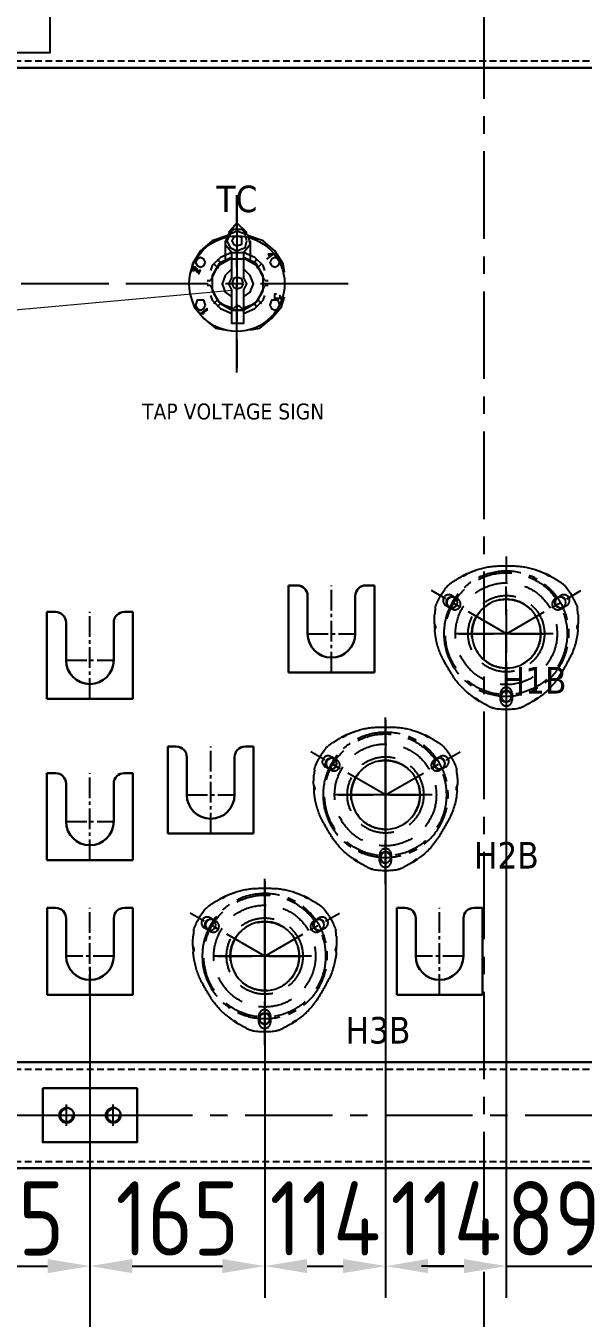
# Model space of a CAD drawing. Header units: millimetres. Extents: x 51831 to 122350, y -311274 to -161296.
# Drawn here: x 54061 to 54587, y -163890 to -162672 of the extents above; entities that cross this region are included whole.
import ezdxf

# ---------------------------------------------------------------- set-up
doc = ezdxf.new("R2010")
doc.units = ezdxf.units.MM
doc.header["$LTSCALE"] = 13
for name, pattern in [('CENTER', [50.8, 31.75, -6.35, 6.35, -6.35]), ('CENTER2', [1.125, 0.75, -0.125, 0.125, -0.125]), ('CENTERX2', [101.6, 63.5, -12.7, 12.7, -12.7]), ('DASHED', [0.75, 0.5, -0.25])]:
    doc.linetypes.add(name, pattern=pattern)
for name, color, linetype in [('1', 4, 'Continuous'), ('2细线层', 4, 'Continuous'), ('3中心线层', 1, 'CENTER'), ('4虚线层', 6, 'DASHED'), ('中心线', 1, 'CENTER2'), ('粗实线', 4, 'Continuous')]:
    doc.layers.add(name, color=color, linetype=linetype)
doc.layers.add('标注、文本', color=3, linetype='Continuous', lineweight=25)
doc.layers.add('铁心', color=3, linetype='Continuous', lineweight=0)
doc.styles.get("Standard").update_dxf_attribs({"font": 'gbenor.shx', "bigfont": 'gbcbig.shx'})
doc.styles.add('Tahoma$001', font='tahoma.ttf', dxfattribs={"height": 2.159784})
doc.dimstyles.new('1-15', dxfattribs={"dimscale": 20, "dimtxt": 3.5, "dimasz": 2, "dimexe": 1.5, "dimexo": 0.5, "dimgap": 0.5, "dimtad": 1, "dimtoh": 1, "dimdec": 1, "dimdsep": 46, "dimtxsty": 'Standard', "dimcen": 2.5, "dimclrd": 3, "dimclre": 3, "dimclrt": 3, "dimadec": 0, "dimazin": 2, "dimtfac": 1, "dimtdec": 1, "dimtmove": 0, "dimatfit": 2, "dimfxl": 1, "dimarcsym": 0})

# ---------------------------------------------------------------- blocks, each defined once
blk = doc.blocks.new('A$C0AD52951')
at = {"layer": '粗实线'}
h = blk.add_hatch(color=256, dxfattribs=at)
h.dxf.hatch_style = 2
h.paths.add_polyline_path([(2.19, 41.7), (1.1, 41.7), (2.19, 41.7), (3.29, 40.6), (3.29, 39.5), (4.39, 39.5), (4.39, 38.4), (5.49, 38.4), (5.49, 37.31), (6.58, 39.5), (5.49, 39.5), (4.39, 38.4), (4.39, 39.5), (4.39, 40.6), (3.29, 40.6), (3.29, 41.7)])
h = blk.add_hatch(color=256, dxfattribs=at)
h.dxf.hatch_style = 2
h.paths.add_polyline_path([(1.1, 41.7), (1.1, 40.6), (1.1, 39.5), (2.19, 39.5), (2.19, 40.6), (1.1, 40.6), (1.1, 41.7), (2.19, 41.7)])
h = blk.add_hatch(color=256, dxfattribs=at)
h.dxf.hatch_style = 2
h.paths.add_polyline_path([(6.58, 10.97), (7.68, 10.97), (10.97, 13.17), (10.97, 14.26)])
for points in [[(25.24, 64.74), (30.72, 71.32), (37.31, 64.74)], [(24.14, 62.54), (14.26, 59.25), (6.58, 52.67), (1.1, 43.89), (0, 38.4)], [(35.11, 51.57), (39.5, 57.06), (38.4, 62.54), (34.02, 66.93), (28.53, 66.93), (24.14, 62.54), (23.04, 57.06), (27.43, 51.57)], [(62.54, 38.4), (61.45, 43.89), (55.96, 52.67), (48.28, 59.25), (38.4, 62.54)], [(23.04, 59.25), (23.04, 47.18)], [(39.5, 59.25), (39.5, 47.18)], [(27.43, 51.57), (19.75, 48.28), (14.26, 42.79), (13.17, 39.5)], [(27.43, 48.28), (18.65, 43.89), (14.26, 36.21), (14.26, 26.33), (18.65, 18.65), (27.43, 13.17), (35.11, 13.17), (35.11, 4.39), (27.43, 4.39), (27.43, 13.17)], [(44.99, 40.6), (43.89, 42.79), (36.21, 47.18), (26.33, 47.18), (18.65, 42.79), (17.56, 40.6)], [(27.43, 35.11), (27.43, 51.57), (35.11, 51.57), (35.11, 35.11)], [(49.38, 39.5), (48.28, 42.79), (42.79, 48.28), (35.11, 51.57)], [(35.11, 13.17), (43.89, 18.65), (48.28, 26.33), (48.28, 36.21), (43.89, 43.89), (35.11, 48.28)], [(54.86, 50.47), (50.47, 47.18)], [(54.86, 50.47), (51.57, 50.47), (52.67, 48.28)], [(27.43, 40.6), (23.04, 36.21), (20.85, 30.72), (23.04, 25.24), (27.43, 21.95)], [(27.43, 35.11), (25.24, 30.72), (27.43, 26.33)], [(35.11, 21.95), (39.5, 25.24), (41.7, 30.72), (39.5, 36.21), (35.11, 40.6)], [(35.11, 26.33), (37.31, 30.72), (35.11, 35.11)], [(35.11, 26.33), (35.11, 13.17), (27.43, 13.17), (27.43, 26.33)], [(0, 21.95), (2.19, 15.36), (8.78, 7.68), (16.46, 1.1), (23.04, 0)], [(13.17, 23.04), (14.26, 19.75), (19.75, 14.26), (27.43, 10.97)], [(15.36, 24.14), (19.75, 17.56), (28.53, 14.26)], [(34.02, 14.26), (42.79, 17.56), (47.18, 24.14)], [(35.11, 10.97), (42.79, 14.26), (48.28, 19.75), (49.38, 23.04)], [(39.5, 0), (46.09, 1.1), (53.77, 7.68), (60.35, 15.36), (62.54, 21.95)], [(60.35, 19.75), (60.35, 20.85), (59.25, 23.04), (59.25, 21.95), (59.25, 20.85), (58.16, 20.85), (57.06, 20.85), (55.96, 20.85), (55.96, 21.95), (55.96, 23.04), (55.96, 24.14), (57.06, 24.14)], [(34.02, 14.26), (32.92, 15.36), (30.72, 16.46), (29.63, 15.36), (28.53, 14.26)], [(34.02, 14.26), (32.92, 15.36), (30.72, 16.46), (29.63, 15.36), (28.53, 14.26)]]:
    blk.add_lwpolyline(points, dxfattribs=at)
for points in [[(37.31, 59.25), (36.21, 63.64), (30.72, 65.84), (26.33, 63.64), (24.14, 59.25), (26.33, 54.86), (30.72, 52.67), (36.21, 54.86)], [(34.02, 59.25), (34.02, 61.45), (30.72, 62.54), (28.53, 61.45), (27.43, 59.25), (28.53, 57.06), (30.72, 55.96), (34.02, 57.06)], [(9.88, 44.99), (8.78, 47.18), (6.58, 48.28), (4.39, 47.18), (3.29, 44.99), (4.39, 42.79), (6.58, 41.7), (8.78, 42.79)], [(59.25, 44.99), (58.16, 47.18), (55.96, 48.28), (53.77, 47.18), (52.67, 44.99), (53.77, 42.79), (55.96, 41.7), (58.16, 42.79)], [(2.19, 41.7), (1.1, 41.7), (2.19, 41.7), (3.29, 40.6), (3.29, 39.5), (4.39, 39.5), (4.39, 38.4), (5.49, 38.4), (5.49, 37.31), (6.58, 39.5), (5.49, 39.5), (4.39, 38.4), (4.39, 39.5), (4.39, 40.6), (3.29, 40.6), (3.29, 41.7)], [(1.1, 41.7), (1.1, 40.6), (1.1, 39.5), (2.19, 39.5), (2.19, 40.6), (1.1, 40.6), (1.1, 41.7), (2.19, 41.7)], [(35.11, 30.72), (34.02, 34.02), (30.72, 35.11), (28.53, 34.02), (27.43, 30.72), (28.53, 28.53), (30.72, 27.43), (34.02, 28.53)], [(9.88, 16.46), (8.78, 19.75), (6.58, 19.75), (4.39, 19.75), (3.29, 16.46), (4.39, 14.26), (6.58, 13.17), (8.78, 14.26)], [(59.25, 16.46), (58.16, 19.75), (55.96, 19.75), (53.77, 19.75), (52.67, 16.46), (53.77, 14.26), (55.96, 13.17), (58.16, 14.26)], [(6.58, 10.97), (7.68, 10.97), (10.97, 13.17), (10.97, 14.26)], [(7.68, 10.97), (8.78, 10.97)]]:
    blk.add_lwpolyline(points, close=True, dxfattribs=at)
for points in [[(17.56, 41.7), (17.56, 41.7), (15.36, 43.89), (15.36, 43.89)], [(17.56, 47.18), (17.56, 47.18), (19.75, 44.99), (19.75, 44.99)], [(27.43, 48.28), (27.43, 48.28), (19.75, 44.99), (19.75, 44.99)], [(42.79, 44.99), (42.79, 44.99), (35.11, 48.28), (35.11, 48.28)], [(42.79, 44.99), (42.79, 44.99), (43.89, 47.18), (43.89, 47.18)], [(47.18, 43.89), (47.18, 43.89), (44.99, 41.7), (44.99, 41.7)], [(17.56, 41.7), (17.56, 41.7), (13.17, 32.92), (13.17, 32.92)], [(49.38, 32.92), (49.38, 32.92), (44.99, 41.7), (44.99, 41.7)], [(10.97, 32.92), (10.97, 32.92), (13.17, 32.92), (13.17, 32.92)], [(13.17, 29.63), (13.17, 29.63), (10.97, 29.63), (10.97, 29.63)], [(13.17, 29.63), (13.17, 29.63), (17.56, 19.75), (17.56, 19.75)], [(44.99, 19.75), (44.99, 19.75), (49.38, 29.63), (49.38, 29.63)], [(49.38, 32.92), (49.38, 32.92), (51.57, 32.92), (51.57, 32.92)], [(51.57, 29.63), (51.57, 29.63), (49.38, 29.63), (49.38, 29.63)], [(15.36, 17.56), (15.36, 17.56), (17.56, 19.75), (17.56, 19.75)], [(19.75, 17.56), (19.75, 17.56), (17.56, 15.36), (17.56, 15.36)], [(19.75, 17.56), (19.75, 17.56), (27.43, 13.17), (27.43, 13.17)], [(35.11, 13.17), (35.11, 13.17), (42.79, 17.56), (42.79, 17.56)], [(43.89, 15.36), (43.89, 15.36), (42.79, 17.56), (42.79, 17.56)], [(44.99, 19.75), (44.99, 19.75), (47.18, 17.56), (47.18, 17.56)]]:
    blk.add_open_spline(points, degree=3, dxfattribs=at)
blk = doc.blocks.new('A$C104F2B00')
at = {"layer": '标注、文本'}
blk.add_circle((45, 45), 45, dxfattribs=at)
at = {"layer": '标注、文本', "xscale": 1.4175, "yscale": 1.4175, "zscale": 1.4175}
blk.add_blockref('A$C0AD52951', (1.4, 1.4), dxfattribs=at)
at = {"layer": '标注、文本', "style": 'Tahoma$001'}
blk.add_text('TC', height=25, dxfattribs=at).set_placement((25.7, 112.5))
blk = doc.blocks.new('0.020')
at = {"layer": '中心线', "ltscale": 2}
for p, q in [((13611.2, 16499.1), (13611.2, 16581.1)), ((13588.7, 16535.6), (13633.7, 16535.6))]:
    blk.add_line(p, q, dxfattribs=at)
at = {"layer": '粗实线', "lineweight": 30}
for p, q in [((13570.7, 16499.1), (13570.7, 16581.1)), ((13570.7, 16581.1), (13578.7, 16581.1)), ((13643.7, 16581.1), (13651.7, 16581.1)), ((13651.7, 16499.1), (13651.7, 16581.1)), ((13588.7, 16535.6), (13588.7, 16571.1)), ((13633.7, 16535.6), (13633.7, 16571.1)), ((13570.7, 16499.1), (13651.7, 16499.1))]:
    blk.add_line(p, q, dxfattribs=at)
for centre, radius, start, end in [((13578.7, 16571.1), 10, 0, 90), ((13643.7, 16571.1), 10, 90, 180), ((13611.2, 16535.6), 22.5, 180, 0)]:
    blk.add_arc(centre, radius, start, end, dxfattribs=at)
blk = doc.blocks.new('*D1077')
at = {"layer": 'Defpoints', "color": 0, "transparency": 16777216}
for p in [(53956.7, -163548.9), (54121.7, -163548.9), (54121.7, -163841.2)]:
    blk.add_point(p, dxfattribs=at)
at = {"layer": '标注、文本', "color": 3, "lineweight": -2, "transparency": 16777216}
for p, q in [((53956.7, -163558.9), (53956.7, -163871.2)), ((54121.7, -163558.9), (54121.7, -163871.2)), ((53996.7, -163841.2), (54081.7, -163841.2))]:
    blk.add_line(p, q, dxfattribs=at)
at = {"layer": '标注、文本', "color": 3, "transparency": 16777216}
for points in [[(53996.7, -163834.5), (53996.7, -163847.8), (53956.7, -163841.2)], [(54081.7, -163834.5), (54081.7, -163847.8), (54121.7, -163841.2)]]:
    blk.add_solid(points, dxfattribs=at)
at = {"layer": '标注、文本', "color": 3, "transparency": 16777216, "insert": (54039.2, -163796.2), "char_height": 70, "attachment_point": 5}
blk.add_mtext('165', dxfattribs=at)
blk = doc.blocks.new('*D1087')
at = {"layer": 'Defpoints', "color": 0, "transparency": 16777216}
for p in [(54121.7, -163548.9), (54286.7, -163548.9), (54286.7, -163841.2)]:
    blk.add_point(p, dxfattribs=at)
at = {"layer": '标注、文本', "color": 3, "lineweight": -2, "transparency": 16777216}
for p, q in [((54121.7, -163558.9), (54121.7, -163871.2)), ((54286.7, -163558.9), (54286.7, -163871.2)), ((54161.7, -163841.2), (54246.7, -163841.2))]:
    blk.add_line(p, q, dxfattribs=at)
at = {"layer": '标注、文本', "color": 3, "transparency": 16777216}
for points in [[(54161.7, -163834.5), (54161.7, -163847.8), (54121.7, -163841.2)], [(54246.7, -163834.5), (54246.7, -163847.8), (54286.7, -163841.2)]]:
    blk.add_solid(points, dxfattribs=at)
at = {"layer": '标注、文本', "color": 3, "transparency": 16777216, "insert": (54204.2, -163796.2), "char_height": 70, "attachment_point": 5}
blk.add_mtext('165', dxfattribs=at)
blk = doc.blocks.new('*D1078')
at = {"layer": 'Defpoints', "color": 0, "transparency": 16777216}
for p in [(54286.7, -163468.2), (54400.7, -163468.2), (54400.7, -163841.2)]:
    blk.add_point(p, dxfattribs=at)
at = {"layer": '标注、文本', "color": 3, "lineweight": -2, "transparency": 16777216}
for p, q in [((54286.7, -163478.2), (54286.7, -163871.2)), ((54400.7, -163478.2), (54400.7, -163871.2)), ((54326.7, -163841.2), (54360.7, -163841.2))]:
    blk.add_line(p, q, dxfattribs=at)
at = {"layer": '标注、文本', "color": 3, "transparency": 16777216}
for points in [[(54326.7, -163834.5), (54326.7, -163847.8), (54286.7, -163841.2)], [(54360.7, -163834.5), (54360.7, -163847.8), (54400.7, -163841.2)]]:
    blk.add_solid(points, dxfattribs=at)
at = {"layer": '标注、文本', "color": 3, "transparency": 16777216, "insert": (54343.7, -163796.2), "char_height": 70, "attachment_point": 5}
blk.add_mtext('114', dxfattribs=at)
blk = doc.blocks.new('*D1079')
at = {"layer": 'Defpoints', "color": 0, "transparency": 16777216}
for p in [(54400.7, -163316.2), (54514.7, -163316.2), (54514.7, -163841.2)]:
    blk.add_point(p, dxfattribs=at)
at = {"layer": '标注、文本', "color": 3, "lineweight": -2, "transparency": 16777216}
for p, q in [((54400.7, -163326.2), (54400.7, -163871.2)), ((54514.7, -163326.2), (54514.7, -163871.2)), ((54440.7, -163841.2), (54474.7, -163841.2))]:
    blk.add_line(p, q, dxfattribs=at)
at = {"layer": '标注、文本', "color": 3, "transparency": 16777216}
for points in [[(54440.7, -163834.5), (54440.7, -163847.8), (54400.7, -163841.2)], [(54474.7, -163834.5), (54474.7, -163847.8), (54514.7, -163841.2)]]:
    blk.add_solid(points, dxfattribs=at)
at = {"layer": '标注、文本', "color": 3, "transparency": 16777216, "insert": (54457.7, -163796.2), "char_height": 70, "attachment_point": 5}
blk.add_mtext('114', dxfattribs=at)
blk = doc.blocks.new('*D1081')
at = {"layer": 'Defpoints', "color": 0, "transparency": 16777216}
for p in [(54604.5, -163249.3), (54514.7, -163329), (54604.5, -163841.2)]:
    blk.add_point(p, dxfattribs=at)
at = {"layer": '标注、文本', "color": 3, "lineweight": -2, "transparency": 16777216}
for p, q in [((54604.5, -163259.3), (54604.5, -163871.2)), ((54514.7, -163339), (54514.7, -163871.2)), ((54474.7, -163841.2), (54434.7, -163841.2)), ((54514.7, -163841.2), (54604.5, -163841.2)), ((54644.5, -163841.2), (54684.5, -163841.2))]:
    blk.add_line(p, q, dxfattribs=at)
at = {"layer": '标注、文本', "color": 3, "transparency": 16777216}
for points in [[(54474.7, -163834.5), (54474.7, -163847.8), (54514.7, -163841.2)], [(54644.5, -163834.5), (54644.5, -163847.8), (54604.5, -163841.2)]]:
    blk.add_solid(points, dxfattribs=at)
at = {"layer": '标注、文本', "color": 3, "transparency": 16777216, "insert": (54559.6, -163796.2), "char_height": 70, "attachment_point": 5}
blk.add_mtext('89', dxfattribs=at)
blk = doc.blocks.new('888')
at = {"layer": '2细线层'}
for centre in [(1092.4, 2376.2), (1194.6, 2376.2), (1143.5, 2287.7)]:
    blk.add_circle(centre, 5, dxfattribs=at)
at = {"layer": '3中心线层', "ltscale": 0.1}
for p, q in [((1143.5, 2262.6), (1143.5, 2419.6)), ((1143.5, 2346.7), (1073.1, 2387.3)), ((1143.5, 2346.7), (1214, 2387.3))]:
    blk.add_line(p, q, dxfattribs=at)
at = {"layer": '3中心线层', "color": 1}
blk.add_line((1099.4, 2346.7), (1192.4, 2346.7), dxfattribs=at)
at = {"layer": '3中心线层', "ltscale": 0.1}
blk.add_circle((1143.5, 2346.7), 59, dxfattribs=at)
at = {"layer": '标注、文本'}
for centre in [(1092.4, 2376.2), (1194.6, 2376.2), (1143.5, 2287.7)]:
    blk.add_arc(centre, 5.5, 242.6715, 150, dxfattribs=at)
at = {"layer": '粗实线'}
blk.add_circle((1143.5, 2346.7), 32.5, dxfattribs=at)
blk = doc.blocks.new('A$C03F92070')
at = {"layer": '4虚线层', "ltscale": 5}
for p, q in [((67.8, 40.2), (67.8, 116)), ((16.5, 94.8), (10.9, 98)), ((16.4, 107.6), (22, 104.3)), ((113.7, 104.3), (119.3, 107.6)), ((124.8, 98), (119.2, 94.8)), ((23.3, 71.5), (112.4, 71.5)), ((62.3, 8.9), (62.3, 15.4)), ((73.3, 15.4), (73.3, 8.9))]:
    blk.add_line(p, q, dxfattribs=at)
for radius in [57.5, 48, 36, 32.5]:
    blk.add_circle((67.8, 71.5), radius, dxfattribs=at)
at = {"layer": '4虚线层', "ltscale": 5, "extrusion": (0, 0, -1)}
for centre, radius, start, end in [((-62.3, 65.4), 70, 71.0219, 87.9453), ((-67.8, -88), 223.5, 87.9453, 92.0547), ((-73.4, 65.4), 70, 92.0547, 108.9781), ((-68.8, 46.5), 90, 55.4521, 61.3818), ((-68.8, 46.5), 90, 64.9245, 71.0219), ((-66.9, 46.5), 90, 108.9781, 115.0755), ((-66.9, 46.5), 90, 118.6182, 124.5479), ((-67.8, 71.5), 71.5, 20.9645, 39.0355), ((-68.8, 46.5), 90, 51.0831, 52.2343), ((-66.9, 46.5), 90, 127.7657, 128.9169), ((-67.8, 71.5), 71.5, 140.9645, 159.0355), ((-90, 83.1), 90, 358.6182, 4.5479), ((-90, 83.1), 90, 7.7657, 8.9169), ((-45.7, 83.1), 90, 171.0831, 172.2343), ((-45.7, 83.1), 90, 175.4521, 181.3818), ((-90, 83.1), 90, 349.4672, 355.0755), ((-45.7, 83.1), 90, 184.9245, 186.6023), ((-70.3, 79.5), 70, 331.9245, 349.4672), ((-65.6, 80.8), 70, 186.6023, 207.2178), ((71, 151), 223.5, 207.2178, 212.3568), ((-205.8, 151.7), 223.5, 327.6503, 331.9245), ((-76.1, 69.6), 70, 310.1708, 327.6503), ((-58.7, 68.9), 70, 212.3568, 233.0262), ((-89, 84.9), 90, 304.9245, 310.1708), ((-46.7, 84.9), 90, 233.0262, 235.0755), ((-89, 84.9), 90, 295.4521, 301.3818), ((-89, 84.9), 90, 291.0831, 292.2343), ((-67.8, 71.5), 71.5, 260.9645, 279.0355), ((-46.7, 84.9), 90, 247.7657, 248.9169), ((-46.7, 84.9), 90, 238.6182, 244.5479)]:
    blk.add_arc(centre, radius, start, end, dxfattribs=at)
at = {"layer": '4虚线层', "ltscale": 5}
for centre, start, end in [((13.6, 102.8), 60, 240), ((19.2, 99.6), 240, 60), ((116.5, 99.6), 120, 300), ((122.1, 102.8), 300, 120), ((67.8, 15.4), 0, 180), ((67.8, 8.9), 180, 0)]:
    blk.add_arc(centre, 5.5, start, end, dxfattribs=at)
for points, knots in [([(30.9, 128.1), (30.9, 128.1), (30.9, 128.1), (30.8, 128.1), (30.8, 128), (30.6, 128), (30.5, 127.9), (30.2, 127.8), (30, 127.7), (29.7, 127.5), (29.5, 127.4), (29.2, 127.3), (29, 127.2), (28.6, 127), (28.4, 126.9), (28, 126.7), (27.8, 126.6), (27.4, 126.4), (27.2, 126.3), (26.9, 126.1), (26.7, 126), (26.4, 125.8), (26.2, 125.8), (26, 125.6), (25.9, 125.6), (25.7, 125.5), (25.6, 125.4), (25.6, 125.4), (25.6, 125.4), (25.6, 125.4), (25.6, 125.4), (25.6, 125.4)], [0, 0, 0, 0, 0.043819, 0.043819, 0.119878, 0.119878, 0.195937, 0.195937, 0.271996, 0.271996, 0.348055, 0.348055, 0.424114, 0.424114, 0.500173, 0.500173, 0.576231, 0.576231, 0.65229, 0.65229, 0.728349, 0.728349, 0.804408, 0.804408, 0.880467, 0.880467, 0.956526, 0.956526, 0.994556, 0.994556, 1, 1, 1, 1]), ([(30.7, 128), (30.6, 128), (30.6, 127.9), (30.5, 127.8), (30.4, 127.8), (30.3, 127.6), (30.2, 127.5), (30.1, 127.4), (30, 127.3), (29.9, 127), (29.8, 126.9), (29.6, 126.7), (29.5, 126.6), (29.3, 126.5), (29.2, 126.4), (28.9, 126.3), (28.8, 126.2), (28.4, 126.1), (28.1, 126), (27.5, 125.9), (27.3, 125.8), (26.9, 125.8), (26.7, 125.7), (26.5, 125.7), (26.4, 125.7), (26, 125.6), (25.8, 125.6), (25.7, 125.5)], [0, 0, 0, 0, 0.0625, 0.0625, 0.125, 0.125, 0.1875, 0.1875, 0.25, 0.25, 0.3125, 0.3125, 0.375, 0.375, 0.4375, 0.4375, 0.5, 0.5, 0.625, 0.625, 0.75, 0.75, 0.8125, 0.8125, 0.875, 0.875, 1, 1, 1, 1]), ([(110.1, 125.4), (110.1, 125.4), (110.1, 125.4), (110.1, 125.4), (110.1, 125.4), (110.1, 125.4), (110, 125.5), (109.8, 125.6), (109.7, 125.6), (109.5, 125.8), (109.3, 125.8), (109, 126), (108.8, 126.1), (108.5, 126.3), (108.3, 126.4), (107.9, 126.6), (107.7, 126.7), (107.3, 126.9), (107.1, 127), (106.7, 127.2), (106.5, 127.3), (106.2, 127.5), (106, 127.5), (105.7, 127.7), (105.5, 127.8), (105.2, 127.9), (105.1, 128), (104.9, 128), (104.9, 128.1), (104.8, 128.1), (104.8, 128.1), (104.8, 128.1), (104.8, 128.1), (104.8, 128.1)], [0, 0, 0, 0, 0.005743, 0.005743, 0.043766, 0.043766, 0.119813, 0.119813, 0.195859, 0.195859, 0.271906, 0.271906, 0.347952, 0.347952, 0.423999, 0.423999, 0.500046, 0.500046, 0.576092, 0.576092, 0.652139, 0.652139, 0.728185, 0.728185, 0.804232, 0.804232, 0.880279, 0.880279, 0.956325, 0.956325, 0.994349, 0.994349, 1, 1, 1, 1]), ([(110, 125.5), (109.9, 125.5), (109.8, 125.6), (109.6, 125.6), (109.5, 125.6), (109.2, 125.7), (109, 125.7), (108.4, 125.8), (108.2, 125.9), (107.6, 126), (107.3, 126.1), (106.9, 126.2), (106.8, 126.3), (106.5, 126.4), (106.4, 126.5), (106.2, 126.6), (106.1, 126.7), (105.9, 126.9), (105.8, 127), (105.7, 127.3), (105.6, 127.3), (105.5, 127.5), (105.4, 127.6), (105.3, 127.8), (105.2, 127.8), (105.1, 127.9), (105.1, 128), (105, 128)], [0, 0, 0, 0, 0.0625, 0.0625, 0.125, 0.125, 0.25, 0.25, 0.375, 0.375, 0.5, 0.5, 0.5625, 0.5625, 0.625, 0.625, 0.6875, 0.6875, 0.75, 0.75, 0.8125, 0.8125, 0.875, 0.875, 0.9375, 0.9375, 1, 1, 1, 1]), ([(13.9, 117.8), (13.9, 117.8), (13.9, 117.8), (13.8, 117.7), (13.8, 117.7), (13.7, 117.6), (13.7, 117.6)], [0, 0, 0, 0, 0.272943, 0.542517, 0.809704, 1, 1, 1, 1]), ([(14.2, 118), (14.2, 118), (14.1, 118), (14.1, 117.9), (14, 117.9), (14, 117.8), (13.9, 117.8)], [0, 0, 0, 0, 0.251777, 0.501943, 0.751136, 1, 1, 1, 1]), ([(14.6, 118.3), (14.5, 118.2), (14.5, 118.2), (14.4, 118.1), (14.3, 118.1), (14.2, 118), (14.2, 118)], [0, 0, 0, 0, 0.251749, 0.501948, 0.751171, 1, 1, 1, 1]), ([(15.7, 119.2), (15.7, 119.1), (15.6, 119), (15.5, 118.9), (15.3, 118.8), (15.2, 118.7), (15.1, 118.6), (14.9, 118.5), (14.8, 118.5), (14.7, 118.4), (14.6, 118.3), (14.6, 118.3)], [0, 0, 0, 0, 0.114473, 0.22719, 0.338528, 0.448878, 0.558641, 0.668227, 0.778044, 0.888502, 1, 1, 1, 1]), ([(17.8, 120.6), (17.8, 120.6), (17.7, 120.6), (17.6, 120.5), (17.3, 120.3), (16.9, 120), (16.6, 119.8), (16.3, 119.6), (16, 119.4), (15.8, 119.2), (15.7, 119.2)], [0, 0, 0, 0, 0.026865, 0.187364, 0.351072, 0.511786, 0.674931, 0.783277, 0.891149, 1, 1, 1, 1]), ([(120, 119.2), (119.9, 119.2), (119.8, 119.3), (119.7, 119.4), (119.5, 119.5), (119.4, 119.6), (119.3, 119.6), (119.1, 119.8), (118.8, 120), (118.4, 120.3), (118.1, 120.5), (118, 120.6), (117.9, 120.6), (117.9, 120.6)], [0, 0, 0, 0, 0.05466, 0.108896, 0.162888, 0.216817, 0.270864, 0.325211, 0.488741, 0.649833, 0.813717, 0.974388, 1, 1, 1, 1]), ([(121.1, 118.3), (121.1, 118.3), (121, 118.4), (120.9, 118.5), (120.8, 118.5), (120.6, 118.6), (120.5, 118.7), (120.4, 118.8), (120.2, 118.9), (120.1, 119), (120, 119.1), (120, 119.2)], [0, 0, 0, 0, 0.111498, 0.221956, 0.331773, 0.441359, 0.551122, 0.661472, 0.77281, 0.885527, 1, 1, 1, 1]), ([(121.5, 118), (121.5, 118), (121.4, 118.1), (121.3, 118.1), (121.2, 118.2), (121.2, 118.2), (121.1, 118.3)], [0, 0, 0, 0, 0.248829, 0.498052, 0.748251, 1, 1, 1, 1]), ([(121.8, 117.8), (121.7, 117.8), (121.7, 117.9), (121.6, 117.9), (121.6, 118), (121.5, 118), (121.5, 118)], [0, 0, 0, 0, 0.248864, 0.498057, 0.748223, 1, 1, 1, 1]), ([(122, 117.6), (122, 117.6), (121.9, 117.7), (121.9, 117.7), (121.8, 117.8), (121.8, 117.8), (121.8, 117.8)], [0, 0, 0, 0, 0.190293, 0.457482, 0.727057, 1, 1, 1, 1]), ([(0.5, 92.8), (0.5, 92.7), (0.5, 92.6), (0.5, 92.4), (0.5, 92.3), (0.4, 92.1), (0.4, 91.9), (0.4, 91.7), (0.4, 91.3), (0.3, 90.9), (0.3, 90.5), (0.3, 90.3), (0.3, 90.3), (0.3, 90.2)], [0, 0, 0, 0, 0.05466, 0.108897, 0.162889, 0.216817, 0.270864, 0.325211, 0.488741, 0.649833, 0.813717, 0.974388, 1, 1, 1, 1]), ([(0.7, 94.3), (0.7, 94.2), (0.7, 94.1), (0.6, 94), (0.6, 93.8), (0.6, 93.6), (0.6, 93.5), (0.6, 93.3), (0.6, 93.1), (0.5, 93), (0.5, 92.8), (0.5, 92.8)], [0, 0, 0, 0, 0.111498, 0.221956, 0.331773, 0.441359, 0.551122, 0.661472, 0.77281, 0.885527, 1, 1, 1, 1]), ([(0.7, 94.7), (0.7, 94.6), (0.7, 94.6), (0.7, 94.5), (0.7, 94.4), (0.7, 94.3), (0.7, 94.3)], [0, 0, 0, 0, 0.248829, 0.498052, 0.748251, 1, 1, 1, 1]), ([(0.8, 95.3), (0.8, 95.3), (0.8, 95.2), (0.8, 95.2), (0.8, 95.1), (0.8, 95), (0.8, 95)], [0, 0, 0, 0, 0.190297, 0.457484, 0.727058, 1, 1, 1, 1]), ([(134.9, 95), (134.9, 95), (134.9, 95.1), (134.9, 95.2), (134.9, 95.2), (134.9, 95.3), (134.9, 95.3)], [0, 0, 0, 0, 0.272943, 0.542517, 0.809704, 1, 1, 1, 1]), ([(135, 94.7), (135, 94.7), (134.9, 94.8), (134.9, 94.8), (134.9, 94.9), (134.9, 95), (134.9, 95)], [0, 0, 0, 0, 0.251777, 0.501943, 0.751136, 1, 1, 1, 1]), ([(135, 94.3), (135, 94.3), (135, 94.4), (135, 94.5), (135, 94.6), (135, 94.6), (135, 94.7)], [0, 0, 0, 0, 0.251749, 0.501948, 0.751171, 1, 1, 1, 1]), ([(135.2, 92.8), (135.2, 92.8), (135.2, 93), (135.1, 93.1), (135.1, 93.3), (135.1, 93.5), (135.1, 93.6), (135.1, 93.8), (135.1, 94), (135, 94.1), (135, 94.2), (135, 94.3)], [0, 0, 0, 0, 0.114473, 0.22719, 0.338528, 0.448878, 0.558641, 0.668227, 0.778044, 0.888502, 1, 1, 1, 1]), ([(135.4, 90.2), (135.4, 90.3), (135.4, 90.3), (135.4, 90.5), (135.4, 90.9), (135.3, 91.3), (135.3, 91.7), (135.3, 92.1), (135.2, 92.4), (135.2, 92.7), (135.2, 92.8)], [0, 0, 0, 0, 0.026865, 0.187364, 0.351073, 0.511786, 0.674931, 0.783277, 0.891149, 1, 1, 1, 1]), ([(0, 81.2), (0, 81.2), (0, 81.2), (0, 81.1), (0, 81.1), (0, 81.1), (0, 81), (0, 80.8), (0, 80.7), (0, 80.4), (0, 80.2), (0.1, 79.8), (0.1, 79.7), (0.1, 79.2), (0.1, 79), (0.1, 78.6), (0.1, 78.4), (0.1, 77.9), (0.2, 77.7), (0.2, 77.3), (0.2, 77.1), (0.2, 76.7), (0.2, 76.5), (0.3, 76.1), (0.3, 76), (0.3, 75.7), (0.3, 75.5), (0.3, 75.3), (0.3, 75.3), (0.3, 75.2), (0.3, 75.2), (0.3, 75.2), (0.3, 75.2), (0.3, 75.2)], [0, 0, 0, 0, 0.005743, 0.005743, 0.043766, 0.043766, 0.119813, 0.119813, 0.195859, 0.195859, 0.271906, 0.271906, 0.347952, 0.347952, 0.423999, 0.423999, 0.500046, 0.500046, 0.576092, 0.576092, 0.652139, 0.652139, 0.728185, 0.728185, 0.804232, 0.804232, 0.880279, 0.880279, 0.956325, 0.956325, 0.994349, 0.994349, 1, 1, 1, 1]), ([(0, 81), (0, 80.9), (0, 80.8), (0.1, 80.6), (0.1, 80.5), (0.2, 80.2), (0.3, 80), (0.5, 79.5), (0.6, 79.2), (0.8, 78.7), (0.8, 78.4), (0.9, 78), (0.9, 77.8), (1, 77.5), (1, 77.4), (0.9, 77.1), (0.9, 77), (0.8, 76.7), (0.8, 76.6), (0.7, 76.3), (0.6, 76.2), (0.5, 76), (0.5, 75.9), (0.4, 75.8), (0.4, 75.7), (0.3, 75.5), (0.3, 75.5), (0.3, 75.4)], [0, 0, 0, 0, 0.0625, 0.0625, 0.125, 0.125, 0.25, 0.25, 0.375, 0.375, 0.5, 0.5, 0.5625, 0.5625, 0.625, 0.625, 0.6875, 0.6875, 0.75, 0.75, 0.8125, 0.8125, 0.875, 0.875, 0.9375, 0.9375, 1, 1, 1, 1]), ([(135.4, 75.4), (135.4, 75.5), (135.4, 75.5), (135.3, 75.7), (135.3, 75.8), (135.2, 75.9), (135.2, 76), (135.1, 76.2), (135, 76.3), (134.9, 76.6), (134.9, 76.7), (134.8, 77), (134.8, 77.1), (134.7, 77.4), (134.7, 77.5), (134.8, 77.8), (134.8, 78), (134.9, 78.4), (134.9, 78.7), (135.1, 79.2), (135.2, 79.5), (135.3, 79.8), (135.4, 80), (135.5, 80.2), (135.5, 80.3), (135.6, 80.6), (135.7, 80.8), (135.7, 81)], [0, 0, 0, 0, 0.0625, 0.0625, 0.125, 0.125, 0.1875, 0.1875, 0.25, 0.25, 0.3125, 0.3125, 0.375, 0.375, 0.4375, 0.4375, 0.5, 0.5, 0.625, 0.625, 0.75, 0.75, 0.8125, 0.8125, 0.875, 0.875, 1, 1, 1, 1]), ([(135.4, 75.2), (135.4, 75.2), (135.4, 75.2), (135.4, 75.3), (135.4, 75.3), (135.4, 75.5), (135.4, 75.7), (135.4, 76), (135.4, 76.1), (135.5, 76.5), (135.5, 76.7), (135.5, 77.1), (135.5, 77.3), (135.5, 77.7), (135.6, 78), (135.6, 78.4), (135.6, 78.6), (135.6, 79), (135.6, 79.3), (135.6, 79.7), (135.6, 79.9), (135.7, 80.2), (135.7, 80.4), (135.7, 80.7), (135.7, 80.8), (135.7, 81), (135.7, 81.1), (135.7, 81.1), (135.7, 81.1), (135.7, 81.2), (135.7, 81.2), (135.7, 81.2)], [0, 0, 0, 0, 0.043819, 0.043819, 0.119878, 0.119878, 0.195937, 0.195937, 0.271996, 0.271996, 0.348055, 0.348055, 0.424114, 0.424114, 0.500173, 0.500173, 0.576232, 0.576232, 0.65229, 0.65229, 0.728349, 0.728349, 0.804408, 0.804408, 0.880467, 0.880467, 0.956526, 0.956526, 0.994556, 0.994556, 1, 1, 1, 1]), ([(37.3, 11.2), (37.3, 11.2), (37.3, 11.2), (37.4, 11.1), (37.4, 11.1), (37.6, 11), (37.7, 10.9), (37.9, 10.7), (38.1, 10.6), (38.4, 10.4), (38.6, 10.3), (38.9, 10.1), (39.1, 10), (39.4, 9.7), (39.6, 9.6), (40, 9.4), (40.2, 9.3), (40.5, 9), (40.7, 8.9), (41, 8.7), (41.2, 8.6), (41.5, 8.4), (41.6, 8.3), (41.9, 8.2), (42, 8.1), (42.2, 8), (42.2, 8), (42.3, 7.9), (42.3, 7.9), (42.3, 7.9), (42.3, 7.9), (42.3, 7.9)], [0, 0, 0, 0, 0.043819, 0.043819, 0.119878, 0.119878, 0.195937, 0.195937, 0.271996, 0.271996, 0.348055, 0.348055, 0.424114, 0.424114, 0.500173, 0.500173, 0.576231, 0.576231, 0.65229, 0.65229, 0.728349, 0.728349, 0.804408, 0.804408, 0.880467, 0.880467, 0.956526, 0.956526, 0.994556, 0.994556, 1, 1, 1, 1]), ([(37.5, 11.1), (37.5, 11), (37.6, 11), (37.7, 11), (37.8, 10.9), (38, 10.9), (38.1, 10.9), (38.3, 10.9), (38.5, 10.9), (38.7, 10.8), (38.8, 10.8), (39.1, 10.8), (39.3, 10.7), (39.5, 10.6), (39.6, 10.5), (39.9, 10.4), (40, 10.3), (40.3, 10), (40.5, 9.8), (40.9, 9.4), (41.1, 9.2), (41.3, 8.9), (41.4, 8.8), (41.6, 8.6), (41.7, 8.5), (41.9, 8.2), (42, 8.1), (42.1, 8)], [0, 0, 0, 0, 0.0625, 0.0625, 0.125, 0.125, 0.1875, 0.1875, 0.25, 0.25, 0.3125, 0.3125, 0.375, 0.375, 0.4375, 0.4375, 0.5, 0.5, 0.625, 0.625, 0.75, 0.75, 0.8125, 0.8125, 0.875, 0.875, 1, 1, 1, 1]), ([(50.3, 3.6), (50.3, 3.6), (50.4, 3.5), (50.6, 3.5), (50.9, 3.3), (51.3, 3.1), (51.7, 3), (52, 2.8), (52.3, 2.7), (52.5, 2.6), (52.6, 2.5)], [0, 0, 0, 0, 0.026866, 0.187364, 0.351073, 0.511786, 0.674931, 0.783277, 0.891149, 1, 1, 1, 1]), ([(52.6, 2.5), (52.7, 2.5), (52.8, 2.5), (52.9, 2.4), (53.1, 2.3), (53.3, 2.3), (53.4, 2.2), (53.6, 2.1), (53.7, 2.1), (53.8, 2), (53.9, 2), (54, 1.9)], [0, 0, 0, 0, 0.114473, 0.22719, 0.338528, 0.448878, 0.558641, 0.668227, 0.778044, 0.888502, 1, 1, 1, 1]), ([(54, 1.9), (54, 1.9), (54.1, 1.9), (54.2, 1.9), (54.3, 1.8), (54.3, 1.8), (54.4, 1.8)], [0, 0, 0, 0, 0.251749, 0.501948, 0.751171, 1, 1, 1, 1]), ([(54.4, 1.8), (54.4, 1.8), (54.5, 1.7), (54.5, 1.7), (54.6, 1.7), (54.7, 1.7), (54.7, 1.6)], [0, 0, 0, 0, 0.251777, 0.501943, 0.751136, 1, 1, 1, 1]), ([(54.7, 1.6), (54.7, 1.6), (54.8, 1.6), (54.8, 1.6), (54.9, 1.6), (54.9, 1.5), (54.9, 1.5)], [0, 0, 0, 0, 0.272943, 0.542518, 0.809705, 1, 1, 1, 1]), ([(80.8, 1.5), (80.8, 1.5), (80.8, 1.6), (80.9, 1.6), (80.9, 1.6), (81, 1.6), (81, 1.6)], [0, 0, 0, 0, 0.190295, 0.457482, 0.727057, 1, 1, 1, 1]), ([(81, 1.6), (81, 1.7), (81.1, 1.7), (81.2, 1.7), (81.2, 1.7), (81.3, 1.8), (81.3, 1.8)], [0, 0, 0, 0, 0.248864, 0.498057, 0.748223, 1, 1, 1, 1]), ([(81.3, 1.8), (81.4, 1.8), (81.4, 1.8), (81.5, 1.9), (81.6, 1.9), (81.7, 1.9), (81.7, 1.9)], [0, 0, 0, 0, 0.248829, 0.498052, 0.748251, 1, 1, 1, 1]), ([(81.7, 1.9), (81.8, 2), (81.9, 2), (82, 2.1), (82.1, 2.1), (82.3, 2.2), (82.4, 2.3), (82.6, 2.3), (82.7, 2.4), (82.9, 2.5), (83, 2.5), (83.1, 2.5)], [0, 0, 0, 0, 0.111498, 0.221956, 0.331773, 0.441359, 0.551122, 0.661472, 0.77281, 0.885527, 1, 1, 1, 1]), ([(83.1, 2.5), (83.1, 2.5), (83.2, 2.6), (83.4, 2.7), (83.5, 2.7), (83.7, 2.8), (83.8, 2.9), (84.1, 3), (84.4, 3.1), (84.8, 3.3), (85.1, 3.5), (85.3, 3.5), (85.4, 3.6), (85.4, 3.6)], [0, 0, 0, 0, 0.05466, 0.108897, 0.162889, 0.216817, 0.270864, 0.325211, 0.488741, 0.649834, 0.813718, 0.974389, 1, 1, 1, 1]), ([(93.4, 7.9), (93.4, 7.9), (93.4, 7.9), (93.4, 7.9), (93.4, 7.9), (93.5, 8), (93.5, 8), (93.7, 8.1), (93.8, 8.2), (94.1, 8.3), (94.2, 8.4), (94.5, 8.6), (94.7, 8.7), (95, 8.9), (95.2, 9), (95.6, 9.3), (95.7, 9.4), (96.1, 9.6), (96.3, 9.7), (96.7, 10), (96.8, 10.1), (97.2, 10.3), (97.3, 10.4), (97.6, 10.6), (97.8, 10.7), (98, 10.9), (98.1, 11), (98.3, 11.1), (98.3, 11.1), (98.4, 11.2), (98.4, 11.2), (98.4, 11.2), (98.4, 11.2), (98.4, 11.2)], [0, 0, 0, 0, 0.005743, 0.005743, 0.043766, 0.043766, 0.119813, 0.119813, 0.195859, 0.195859, 0.271906, 0.271906, 0.347952, 0.347952, 0.423999, 0.423999, 0.500046, 0.500046, 0.576092, 0.576092, 0.652139, 0.652139, 0.728185, 0.728185, 0.804232, 0.804232, 0.880279, 0.880279, 0.956325, 0.956325, 0.994349, 0.994349, 1, 1, 1, 1]), ([(93.6, 8), (93.6, 8), (93.7, 8.1), (93.8, 8.2), (93.9, 8.3), (94.1, 8.6), (94.3, 8.8), (94.6, 9.2), (94.8, 9.4), (95.2, 9.8), (95.4, 10), (95.7, 10.3), (95.8, 10.4), (96.1, 10.5), (96.2, 10.6), (96.4, 10.7), (96.6, 10.8), (96.9, 10.8), (97, 10.8), (97.2, 10.9), (97.4, 10.9), (97.6, 10.9), (97.7, 10.9), (97.9, 10.9), (98, 11), (98.1, 11), (98.2, 11), (98.2, 11.1)], [0, 0, 0, 0, 0.0625, 0.0625, 0.125, 0.125, 0.25, 0.25, 0.375, 0.375, 0.5, 0.5, 0.5625, 0.5625, 0.625, 0.625, 0.6875, 0.6875, 0.75, 0.75, 0.8125, 0.8125, 0.875, 0.875, 0.9375, 0.9375, 1, 1, 1, 1])]:
    blk.add_open_spline(points, degree=3, knots=knots, dxfattribs=at)
blk.add_open_spline([(0.8, 95.3), (0.8, 95.2), (0.8, 95.1), (0.8, 95)], degree=3, dxfattribs=at)
blk = doc.blocks.new('*D1101')
at = {"layer": 'Defpoints', "color": 0, "transparency": 16777216}
for p in [(54121.7, -163585.4), (54604.5, -163585.4), (54604.5, -164365.1)]:
    blk.add_point(p, dxfattribs=at)
at = {"layer": '标注、文本', "color": 3, "lineweight": -2, "transparency": 16777216}
for p, q in [((54121.7, -163595.4), (54121.7, -164395.1)), ((54604.5, -163595.4), (54604.5, -164395.1)), ((54161.7, -164365.1), (54564.5, -164365.1))]:
    blk.add_line(p, q, dxfattribs=at)
at = {"layer": '标注、文本', "color": 3, "transparency": 16777216}
for points in [[(54161.7, -164358.4), (54161.7, -164371.7), (54121.7, -164365.1)], [(54564.5, -164358.4), (54564.5, -164371.7), (54604.5, -164365.1)]]:
    blk.add_solid(points, dxfattribs=at)
at = {"layer": '标注、文本', "color": 3, "transparency": 16777216, "insert": (54363.1, -164320.1), "char_height": 70, "attachment_point": 5}
blk.add_mtext('483', dxfattribs=at)

msp = doc.modelspace()

# ---------------------------------------------------------------- linework, layer by layer
at = {"layer": '1', "color": 1, "linetype": 'CENTERX2', "lineweight": -3, "ltscale": 0.1}
for p, q in [((54493.701, -164325.452), (54493.701, -161973.863)), ((54260.429, -162998.43), (54260.429, -162831.345)), ((54260.429, -162835.302), (54260.429, -162994.472)), ((54139.473, -162914.887), (53751.106, -162914.887)), ((54365.278, -162914.887), (54155.58, -162914.887)), ((54121.701, -163668.765), (54121.701, -163729.04)), ((53475.701, -163698.902), (54614.515, -163698.902)), ((54075.378, -163698.902), (54168.023, -163698.902)), ((54099.701, -163708.91), (54099.701, -163688.894)), ((54143.701, -163708.91), (54143.701, -163688.894))]:
    msp.add_line(p, q, dxfattribs=at)
at = {"layer": '4虚线层'}
for p, q in [((53494.701, -162704.662), (54614.515, -162704.662)), ((53494.701, -163655.402), (54614.515, -163655.402)), ((53494.701, -163742.402), (54614.515, -163742.402))]:
    msp.add_line(p, q, dxfattribs=at)
at = {"layer": '标注、文本', "color": 4, "lineweight": 30}
for p, q in [((53494.701, -162711.162), (54614.515, -162711.162)), ((53494.701, -163648.902), (54614.515, -163648.902)), ((53494.701, -163748.902), (54614.515, -163748.902))]:
    msp.add_line(p, q, dxfattribs=at)
at = {"layer": '标注、文本'}
msp.add_lwpolyline([(53674.737, -162627.632), (54083.804, -162627.632), (54083.804, -162697.309), (53674.737, -162697.309)], close=True, dxfattribs=at)
at = {"layer": '标注、文本', "color": 4, "lineweight": 30}
msp.add_lwpolyline([(54077.201, -163673.402), (54166.201, -163673.402), (54166.201, -163724.402), (54077.201, -163724.402)], close=True, dxfattribs=at)
for centre in [(54099.701, -163698.902), (54143.701, -163698.902)]:
    msp.add_circle(centre, 7, dxfattribs=at)
at = {"layer": '标注、文本'}
for centre in [(54099.701, -163698.902), (54143.701, -163698.902)]:
    msp.add_arc(centre, 6, 90, 0, dxfattribs=at)
at = {"layer": '铁心'}
msp.add_lwpolyline([(54255.763, -162921.109), (52929.744, -163041.239), (52929.744, -163041.239)], dxfattribs=at)

# ---------------------------------------------------------------- block references
at = {"layer": '标注、文本'}
for name, p in [('A$C104F2B00', (54215.429, -162959.887)), ('A$C03F92070', (54446.851, -163316.391)), ('0.020', (40738.462, -179780.47)), ('0.020', (40510.462, -179805.47)), ('A$C03F92070', (54332.851, -163468.391)), ('0.020', (40624.462, -179932.47)), ('0.020', (40510.462, -179957.47)), ('A$C03F92070', (54218.851, -163620.391))]:
    msp.add_blockref(name, p, dxfattribs=at)
at = {"layer": '标注、文本', "xscale": -1}
for name, p in [('888', (55658.228, -165591.563)), ('888', (55544.228, -165743.563)), ('888', (55430.228, -165895.563)), ('0.020', (67732.939, -180084.47)), ('0.020', (68062.939, -180084.47))]:
    msp.add_blockref(name, p, dxfattribs=at)

# ---------------------------------------------------------------- texts
at = {"layer": '标注、文本', "style": 'Tahoma$001'}
for s, height, p in [('TAP VOLTAGE SIGN', 15, (54170.912, -163042.817)), ('H1B', 25, (54510.305, -163301.288)), ('H2B', 25, (54484.16, -163466.288)), ('H3B', 25, (54363.009, -163631.288))]:
    msp.add_text(s, height=height, dxfattribs=at).set_placement(p)

# ---------------------------------------------------------------- dimensions: what is measured, and where the dimension line sits
at = {"layer": '标注、文本'}
dim = msp.add_linear_dim(base=(54604.515, -163841.157), p1=(54514.701, -163328.994), p2=(54604.515, -163249.324), text='89', dimstyle='1-15', dxfattribs=at)
dim.commit()
dim.dimension.update_dxf_attribs({"geometry": '*D1081', "text_midpoint": (54559.608, -163841.157), "dimtype": 160})
for base, p1, p2, picture, middle in [((54514.701, -163841.157), (54400.701, -163316.16), (54514.701, -163316.16), '*D1079', (54457.701, -163796.157)), ((54400.701, -163841.157), (54286.701, -163468.16), (54400.701, -163468.16), '*D1078', (54343.701, -163796.157)), ((54121.701, -163841.157), (53956.701, -163548.902), (54121.701, -163548.902), '*D1077', (54039.201, -163796.157)), ((54286.701, -163841.157), (54121.701, -163548.902), (54286.701, -163548.902), '*D1087', (54204.201, -163796.157))]:
    dim = msp.add_linear_dim(base=base, p1=p1, p2=p2, dimstyle='1-15', dxfattribs=at)
    dim.commit()
    dim.dimension.update_dxf_attribs({"geometry": picture, "text_midpoint": middle})
dim = msp.add_linear_dim(base=(54604.515, -164365.059), p1=(54121.701, -163585.402), p2=(54604.515, -163585.402), text='483', dimstyle='1-15', dxfattribs=at)
dim.commit()
dim.dimension.update_dxf_attribs({"geometry": '*D1101', "text_midpoint": (54363.108, -164320.059)})

doc.saveas('drawing.dxf')
